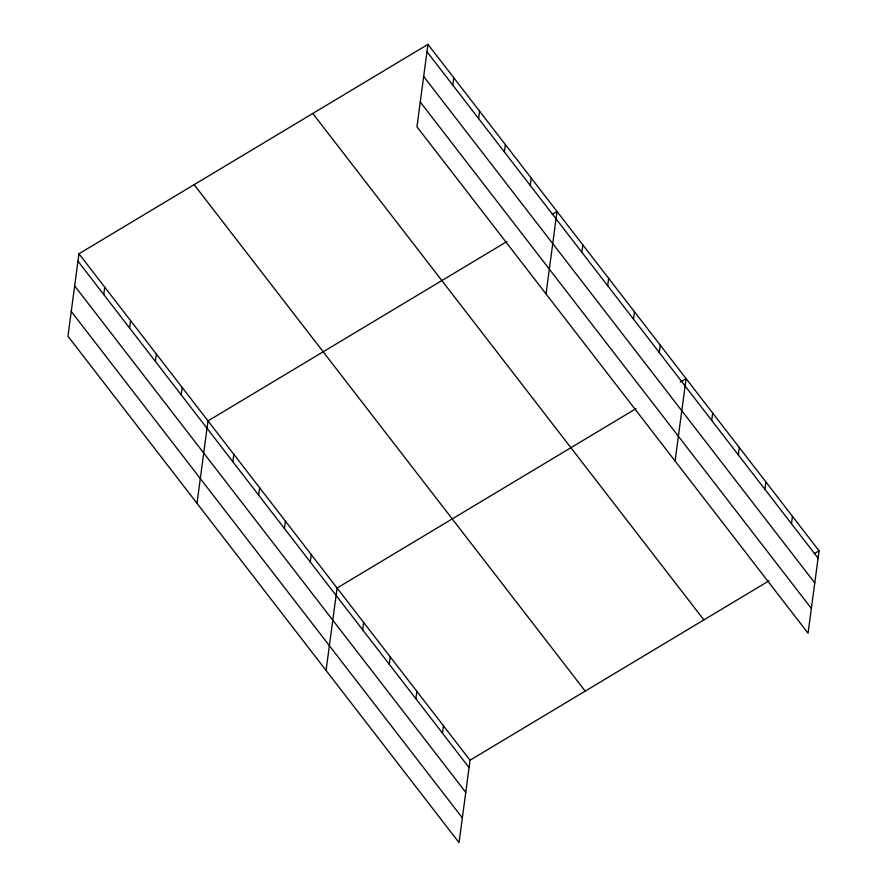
<?xml version="1.0" encoding="UTF-8"?>
<svg xmlns="http://www.w3.org/2000/svg" width="887" height="887" viewBox="0 0 887 887"><rect width="100%" height="100%" fill="white"/><g stroke="black" fill="none" stroke-linecap="round" stroke-linejoin="round"><path stroke-width="1.33" d="M78.943 253.782L67.944 336.206L459.045 842.65L470.043 760.214L78.943 253.782L427.955 44.35L819.056 550.794L808.057 633.218L416.957 126.786L427.955 44.35M103.768 294.573L104.755 287.2M129.58 327.99L130.566 320.628M155.391 361.419L156.378 354.057M181.214 394.848L182.19 387.475M197.003 503.339L208.001 420.904L506.998 241.497M232.837 461.695L233.813 454.332M258.649 495.123L259.625 487.75M284.461 528.541L285.437 521.179M310.273 561.97L311.248 554.597M326.072 670.461L337.071 588.026L636.057 408.619M362.672 629.837L363.659 622.463M452.791 85.141L453.778 77.779M389.271 664.274L390.258 656.901M478.603 118.57L479.59 111.197M415.87 698.712L416.846 691.339M504.415 151.987L505.402 144.625M442.458 733.15L443.445 725.777M530.226 185.416L531.213 178.054M546.026 293.907L557.025 211.472L552.368 214.266M581.85 252.263L582.837 244.901M607.662 285.692L608.648 278.33M633.473 319.12L634.46 311.747M659.285 352.538L660.272 345.176M675.085 461.029L686.083 378.605L680.262 382.086M711.696 420.405L712.682 413.043M738.294 454.843L739.27 447.48M764.882 489.28L765.869 481.918M791.481 523.718L792.457 516.356M470.043 760.214L769.029 580.808M814.399 553.588L819.056 550.794M426.98 51.712L818.069 558.156M423.676 76.493L814.765 582.925M420.272 102.016L811.361 608.449M312.789 113.458L703.879 619.902M194.12 184.662L585.209 691.106M77.956 261.144L469.057 767.588M74.652 285.913L465.753 792.357M71.248 311.437L462.349 817.881"/></g></svg>
